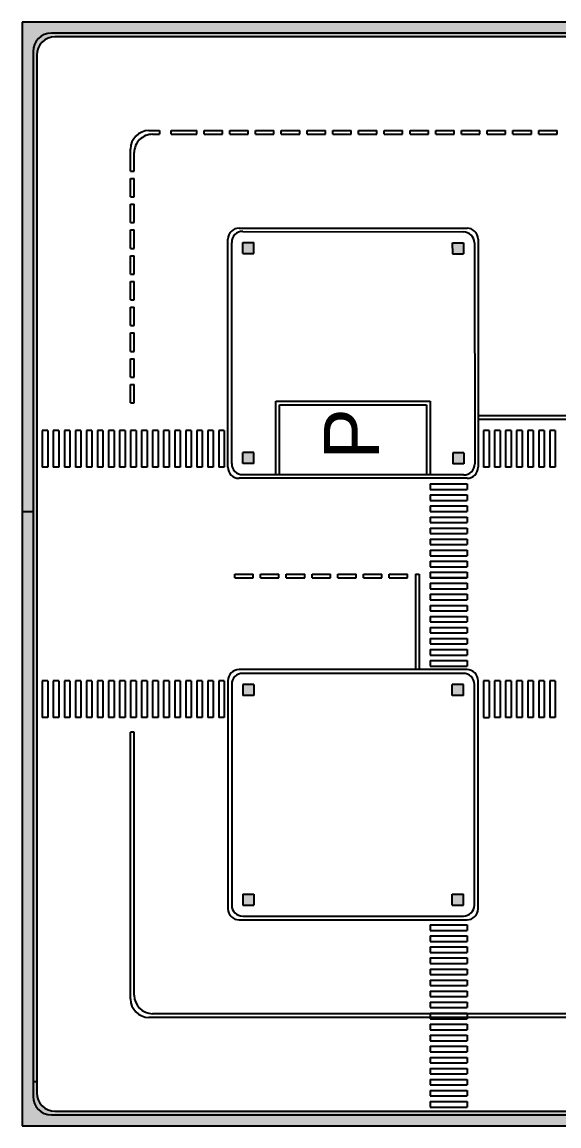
# Model space of a CAD drawing. Header units: centimetres. Extents: x 2952 to 3252, y 1649 to 1949.
# Drawn here: x 2951.9 to 3097.9, y 1649 to 1949 of the extents above; entities that cross this region are included whole.
import ezdxf

# ---------------------------------------------------------------- set-up
doc = ezdxf.new("R2010")
doc.units = ezdxf.units.CM
doc.layers.get('0').update_dxf_attribs({"color": 255})
doc.layers.get('Defpoints').update_dxf_attribs({"color": 255})
doc.styles.get("Standard").update_dxf_attribs({"font": 'arial.ttf'})

msp = doc.modelspace()

# ---------------------------------------------------------------- hatches: boundary and pattern name
at = {"layer": 'Defpoints', "true_color": 0x505050}
h = msp.add_hatch(color=251, dxfattribs=at)
h.dxf.hatch_style = 1
h.paths.add_polyline_path([(2959.88, 1948.97), (2951.88, 1948.97), (2951.88, 1939.97), (2954.88, 1939.97), (2954.88, 1940.97, -0.414214), (2959.88, 1945.97)])
h = msp.add_hatch(color=251, dxfattribs=at)
h.dxf.hatch_style = 1
h.paths.add_polyline_path([(3243.88, 1948.97), (3102.66, 1948.97), (3102.66, 1945.97), (3243.88, 1945.97)])
h.paths.add_polyline_path([(3251.88, 1948.97), (3243.88, 1948.97), (3243.88, 1945.97, -0.414214), (3248.88, 1940.97), (3248.88, 1939.97), (3251.88, 1939.97)])
h.paths.add_polyline_path([(3102.66, 1948.97), (2959.88, 1948.97), (2959.88, 1945.97), (3102.66, 1945.97)])
at = {"layer": 'Defpoints', "true_color": 0xffffff}
h = msp.add_hatch(color=7, dxfattribs=at)
h.dxf.hatch_style = 1
h.paths.add_polyline_path([(3248.88, 1656.97), (3248.88, 1657.97), (3247.88, 1657.97, -0.414214), (3242.88, 1652.97), (2960.88, 1652.97, -0.414214), (2955.88, 1657.97), (2955.88, 1661.02), (2954.88, 1661.02), (2954.88, 1656.97, 0.414214), (2959.88, 1651.97), (3243.88, 1651.97, 0.414214)])
h.paths.add_polyline_path([(2955.88, 1939.97), (2954.88, 1939.97), (2954.88, 1661.02), (2955.88, 1661.02)])
h.paths.add_polyline_path([(2959.88, 1944.87), (2959.88, 1945.97, 0.414214), (2954.88, 1940.97), (2954.88, 1939.97), (2955.88, 1939.97, -0.356394)])
h.paths.add_polyline_path([(3243.88, 1945.97), (2959.88, 1945.97), (2959.88, 1944.87, -0.050382), (2960.88, 1944.97), (3242.88, 1944.97, -0.050382), (3243.88, 1944.87)])
h.paths.add_polyline_path([(3243.88, 1945.97), (3243.88, 1944.87, -0.356394), (3247.88, 1939.97), (3248.88, 1939.97), (3248.88, 1940.97, 0.414214)])
at = {"layer": 'Defpoints', "true_color": 0x505050}
h = msp.add_hatch(color=251, dxfattribs=at)
h.dxf.hatch_style = 1
h.paths.add_polyline_path([(3251.88, 1939.97), (3248.88, 1939.97), (3248.88, 1800.96), (3251.88, 1800.96)])
h.paths.add_polyline_path([(3251.88, 1800.96), (3248.88, 1800.96), (3248.88, 1659.48), (3251.88, 1659.48)])
h.paths.add_polyline_path([(2954.88, 1939.97), (2951.88, 1939.97), (2951.88, 1815.92), (2954.88, 1815.92)])
h = msp.add_hatch(color=251, dxfattribs=at)
h.dxf.hatch_style = 1
h.paths.add_polyline_path([(3014.88, 1889.08), (3011.88, 1889.08), (3011.88, 1886.08), (3014.88, 1886.08)])
h.paths.add_polyline_path([(3071.88, 1888.97), (3068.88, 1888.98), (3068.89, 1885.98), (3071.89, 1885.97)])
h.paths.add_polyline_path([(3014.88, 1831.97), (3011.88, 1831.97), (3011.88, 1828.97), (3014.88, 1828.97)])
h.paths.add_polyline_path([(3071.99, 1831.88), (3068.99, 1831.9), (3068.99, 1828.9), (3071.99, 1828.88)])
h.paths.add_polyline_path([(3014.88, 1768.97), (3011.88, 1768.97), (3011.88, 1765.97), (3014.88, 1765.97)])
h.paths.add_polyline_path([(3071.88, 1768.97), (3068.88, 1768.97), (3068.88, 1765.97), (3071.88, 1765.97)])
h.paths.add_polyline_path([(3134.88, 1768.97), (3131.88, 1768.97), (3131.88, 1765.97), (3134.88, 1765.97)])
h.paths.add_polyline_path([(3134.88, 1831.97), (3131.88, 1831.97), (3131.88, 1828.97), (3134.88, 1828.97)])
h.paths.add_polyline_path([(3134.88, 1888.97), (3131.88, 1888.97), (3131.88, 1885.97), (3134.88, 1885.97)])
h.paths.add_polyline_path([(3191.88, 1888.97), (3188.88, 1888.97), (3188.88, 1885.97), (3191.88, 1885.97)])
h.paths.add_polyline_path([(3191.88, 1768.97), (3188.88, 1768.97), (3188.88, 1765.97), (3191.88, 1765.97)])
h.paths.add_polyline_path([(3191.88, 1831.97), (3188.88, 1831.97), (3188.88, 1828.97), (3191.88, 1828.97)])
h.paths.add_polyline_path([(3134.88, 1711.97), (3131.88, 1711.97), (3131.88, 1708.97), (3134.88, 1708.97)])
h.paths.add_polyline_path([(3191.88, 1711.97), (3188.88, 1711.97), (3188.88, 1708.97), (3191.88, 1708.97)])
h.paths.add_polyline_path([(3071.88, 1711.97), (3068.88, 1711.97), (3068.88, 1708.97), (3071.88, 1708.97)])
h.paths.add_polyline_path([(3014.88, 1711.97), (3011.88, 1711.97), (3011.88, 1708.97), (3014.88, 1708.97)])
h = msp.add_hatch(color=251, dxfattribs=at)
h.dxf.hatch_style = 1
h.paths.add_polyline_path([(2954.88, 1815.92), (2951.88, 1815.92), (2951.88, 1656.97), (2954.88, 1656.97)])
h = msp.add_hatch(color=251, dxfattribs=at)
h.dxf.hatch_style = 1
h.paths.add_polyline_path([(3251.88, 1659.48), (3248.88, 1659.48), (3248.88, 1656.97, -0.414214), (3243.88, 1651.97), (3242.88, 1651.97), (3242.88, 1648.97), (3251.88, 1648.97)])
h.paths.add_polyline_path([(2954.88, 1656.97), (2951.88, 1656.97), (2951.88, 1648.97), (2960.88, 1648.97), (2960.88, 1651.97), (2959.88, 1651.97, -0.414214)])
h = msp.add_hatch(color=251, dxfattribs=at)
h.dxf.hatch_style = 1
h.paths.add_polyline_path([(3242.88, 1651.97), (3102.77, 1651.97), (3102.77, 1648.97), (3242.88, 1648.97)])
h.paths.add_polyline_path([(3102.77, 1651.97), (2960.88, 1651.97), (2960.88, 1648.97), (3102.77, 1648.97)])

# ---------------------------------------------------------------- linework, layer by layer
for p, q in [((2951.88, 1948.97), (2951.88, 1648.97)), ((3251.88, 1948.97), (2951.88, 1948.97)), ((3243.88, 1945.97), (2959.88, 1945.97)), ((3242.88, 1944.97), (2960.88, 1944.97)), ((2954.88, 1940.97), (2954.88, 1656.97)), ((2955.88, 1939.97), (2955.88, 1657.97)), ((3010.88, 1892.97), (3072.88, 1892.97)), ((3010.88, 1892.97), (3072.88, 1892.97)), ((3011.89, 1892.08), (3071.89, 1891.97)), ((3007.88, 1827.97), (3007.88, 1889.97)), ((3008.88, 1828.97), (3008.88, 1889.08)), ((3011.88, 1889.08), (3014.88, 1889.08)), ((3011.88, 1889.08), (3014.88, 1889.08)), ((3011.88, 1886.08), (3011.88, 1889.08)), ((3014.88, 1886.08), (3014.88, 1889.08)), ((3068.88, 1888.97), (3068.89, 1885.98)), ((3068.89, 1888.98), (3071.88, 1888.97)), ((3071.88, 1888.97), (3071.89, 1885.99)), ((3074.88, 1888.98), (3074.99, 1828.88)), ((3075.88, 1889.97), (3075.88, 1827.97)), ((3011.88, 1886.08), (3014.88, 1886.08)), ((3011.88, 1886.08), (3014.88, 1886.08)), ((3068.89, 1885.98), (3071.88, 1885.97)), ((3068.89, 1885.98), (3071.88, 1885.97)), ((3020.88, 1825.97), (3020.88, 1845.97)), ((3020.88, 1845.97), (3062.88, 1845.97)), ((3062.88, 1845.97), (3062.88, 1825.89)), ((3021.88, 1825.97), (3021.88, 1844.97)), ((3021.88, 1844.97), (3061.88, 1844.97)), ((3061.88, 1844.97), (3061.88, 1825.89)), ((3102.38, 1841.97), (3075.88, 1841.97)), ((3102.38, 1840.97), (3075.88, 1840.97)), ((2958.88, 1837.97), (2957.38, 1837.97)), ((2961.88, 1837.97), (2960.38, 1837.97)), ((2964.88, 1837.97), (2963.38, 1837.97)), ((2967.88, 1837.97), (2966.38, 1837.97)), ((2970.88, 1837.97), (2969.38, 1837.97)), ((2973.88, 1837.97), (2972.38, 1837.97)), ((2976.88, 1837.97), (2975.38, 1837.97)), ((2979.88, 1837.97), (2978.38, 1837.97)), ((2982.88, 1837.97), (2981.38, 1837.97)), ((2985.88, 1837.97), (2984.38, 1837.97)), ((2988.88, 1837.97), (2987.38, 1837.97)), ((2991.88, 1837.97), (2990.38, 1837.97)), ((2994.88, 1837.97), (2993.38, 1837.97)), ((2997.88, 1837.97), (2996.38, 1837.97)), ((3000.88, 1837.97), (2999.38, 1837.97)), ((3003.88, 1837.97), (3002.38, 1837.97)), ((3006.88, 1837.97), (3005.38, 1837.97)), ((3078.88, 1837.97), (3077.38, 1837.97)), ((3081.88, 1837.97), (3080.38, 1837.97)), ((3084.88, 1837.97), (3083.38, 1837.97)), ((3087.88, 1837.97), (3086.38, 1837.97)), ((3090.88, 1837.97), (3089.38, 1837.97)), ((3093.88, 1837.97), (3092.38, 1837.97)), ((3096.88, 1837.97), (3095.38, 1837.97)), ((3011.88, 1828.97), (3011.88, 1831.97)), ((3014.88, 1831.97), (3011.88, 1831.97)), ((3011.88, 1828.97), (3011.88, 1831.97)), ((3014.88, 1828.97), (3014.88, 1831.97)), ((3014.88, 1828.97), (3014.88, 1831.97)), ((3072.02, 1831.88), (3068.99, 1831.9)), ((3068.99, 1831.9), (3068.99, 1828.87)), ((3071.99, 1831.88), (3071.99, 1828.88)), ((2958.88, 1827.97), (2957.38, 1827.97)), ((2961.88, 1827.97), (2960.38, 1827.97)), ((2964.88, 1827.97), (2963.38, 1827.97)), ((2967.88, 1827.97), (2966.38, 1827.97)), ((2970.88, 1827.97), (2969.38, 1827.97)), ((2973.88, 1827.97), (2972.38, 1827.97)), ((2976.88, 1827.97), (2975.38, 1827.97)), ((2979.88, 1827.97), (2978.38, 1827.97)), ((2982.88, 1827.97), (2981.38, 1827.97)), ((2985.88, 1827.97), (2984.38, 1827.97)), ((2988.88, 1827.97), (2987.38, 1827.97)), ((2991.88, 1827.97), (2990.38, 1827.97)), ((2994.88, 1827.97), (2993.38, 1827.97)), ((2997.88, 1827.97), (2996.38, 1827.97)), ((3000.88, 1827.97), (2999.38, 1827.97)), ((3003.88, 1827.97), (3002.38, 1827.97)), ((3006.88, 1827.97), (3005.38, 1827.97)), ((3014.88, 1828.97), (3011.88, 1828.97)), ((3071.99, 1828.88), (3068.99, 1828.9)), ((3078.88, 1827.97), (3077.38, 1827.97)), ((3081.88, 1827.97), (3080.38, 1827.97)), ((3084.88, 1827.97), (3083.38, 1827.97)), ((3087.88, 1827.97), (3086.38, 1827.97)), ((3090.88, 1827.97), (3089.38, 1827.97)), ((3093.88, 1827.97), (3092.38, 1827.97)), ((3096.88, 1827.97), (3095.38, 1827.97)), ((3072.88, 1824.97), (3010.88, 1824.97)), ((3071.97, 1825.88), (3011.88, 1825.96)), ((3062.88, 1823.45), (3062.88, 1821.95)), ((3072.88, 1823.45), (3072.88, 1821.95)), ((3062.88, 1820.45), (3062.88, 1818.95)), ((3072.88, 1820.45), (3072.88, 1818.95)), ((3062.88, 1817.45), (3062.88, 1815.95)), ((3072.88, 1817.45), (3072.88, 1815.95)), ((3062.88, 1814.45), (3062.88, 1812.95)), ((3072.88, 1814.45), (3072.88, 1812.95)), ((3062.88, 1811.45), (3062.88, 1809.95)), ((3072.88, 1811.45), (3072.88, 1809.95)), ((3062.88, 1808.45), (3062.88, 1806.95)), ((3072.88, 1808.45), (3072.88, 1806.95)), ((3062.88, 1805.45), (3062.88, 1803.95)), ((3072.88, 1805.45), (3072.88, 1803.95)), ((3062.88, 1802.45), (3062.88, 1800.95)), ((3072.88, 1802.45), (3072.88, 1800.95)), ((3058.88, 1798.93), (3058.88, 1772.97)), ((3059.88, 1798.93), (3059.88, 1772.97)), ((3062.88, 1799.45), (3062.88, 1797.95)), ((3072.88, 1797.97), (3062.88, 1797.97)), ((3072.88, 1799.45), (3072.88, 1797.95)), ((3062.88, 1796.45), (3062.88, 1794.95)), ((3072.88, 1796.45), (3072.88, 1794.95)), ((3062.88, 1793.45), (3062.88, 1791.95)), ((3072.88, 1793.45), (3072.88, 1791.95)), ((3062.88, 1790.45), (3062.88, 1788.95)), ((3072.88, 1790.45), (3072.88, 1788.95)), ((3062.88, 1787.45), (3062.88, 1785.95)), ((3072.88, 1787.45), (3072.88, 1785.95)), ((3062.88, 1784.45), (3062.88, 1782.95)), ((3072.88, 1784.45), (3072.88, 1782.95)), ((3062.88, 1781.45), (3062.88, 1779.95)), ((3072.88, 1781.45), (3072.88, 1779.95)), ((3062.88, 1778.45), (3062.88, 1776.95)), ((3072.88, 1778.45), (3072.88, 1776.95)), ((3062.88, 1775.45), (3062.88, 1773.95)), ((3072.88, 1775.45), (3072.88, 1773.95)), ((3072.88, 1772.97), (3010.88, 1772.97)), ((3071.88, 1771.97), (3011.88, 1771.97)), ((2958.88, 1769.97), (2957.38, 1769.97)), ((2961.88, 1769.97), (2960.38, 1769.97)), ((2964.88, 1769.97), (2963.38, 1769.97)), ((2967.88, 1769.97), (2966.38, 1769.97)), ((2970.88, 1769.97), (2969.38, 1769.97)), ((2973.88, 1769.97), (2972.38, 1769.97)), ((2976.88, 1769.97), (2975.38, 1769.97)), ((2979.88, 1769.97), (2978.38, 1769.97)), ((2982.88, 1769.97), (2981.38, 1769.97)), ((2985.88, 1769.97), (2984.38, 1769.97)), ((2988.88, 1769.97), (2987.38, 1769.97)), ((2991.88, 1769.97), (2990.38, 1769.97)), ((2994.88, 1769.97), (2993.38, 1769.97)), ((2997.88, 1769.97), (2996.38, 1769.97)), ((3000.88, 1769.97), (2999.38, 1769.97)), ((3003.88, 1769.97), (3002.38, 1769.97)), ((3006.88, 1769.97), (3005.38, 1769.97)), ((3007.88, 1769.97), (3007.88, 1707.97)), ((3008.88, 1768.97), (3008.88, 1708.97)), ((3011.88, 1768.97), (3011.88, 1765.97)), ((3014.88, 1768.97), (3011.88, 1768.97)), ((3014.88, 1768.97), (3014.88, 1765.97)), ((3071.88, 1768.97), (3068.88, 1768.97)), ((3068.88, 1765.97), (3068.88, 1768.97)), ((3068.88, 1765.97), (3068.88, 1768.97)), ((3071.88, 1768.97), (3068.88, 1768.97)), ((3071.88, 1765.97), (3071.88, 1768.97)), ((3071.88, 1765.97), (3071.88, 1768.97)), ((3074.88, 1708.97), (3074.88, 1768.97)), ((3075.88, 1707.97), (3075.88, 1769.97)), ((3078.88, 1769.97), (3077.38, 1769.97)), ((3081.88, 1769.97), (3080.38, 1769.97)), ((3084.88, 1769.97), (3083.38, 1769.97)), ((3087.88, 1769.97), (3086.38, 1769.97)), ((3090.88, 1769.97), (3089.38, 1769.97)), ((3093.88, 1769.97), (3092.38, 1769.97)), ((3096.88, 1769.97), (3095.38, 1769.97)), ((3014.88, 1765.97), (3011.88, 1765.97)), ((3071.88, 1765.97), (3068.88, 1765.97)), ((3071.88, 1765.97), (3068.88, 1765.97)), ((2958.88, 1759.97), (2957.38, 1759.97)), ((2961.88, 1759.97), (2960.38, 1759.97)), ((2964.88, 1759.97), (2963.38, 1759.97)), ((2967.88, 1759.97), (2966.38, 1759.97)), ((2970.88, 1759.97), (2969.38, 1759.97)), ((2973.88, 1759.97), (2972.38, 1759.97)), ((2976.88, 1759.97), (2975.38, 1759.97)), ((2979.88, 1759.97), (2978.38, 1759.97)), ((2982.88, 1759.97), (2981.38, 1759.97)), ((2985.88, 1759.97), (2984.38, 1759.97)), ((2988.88, 1759.97), (2987.38, 1759.97)), ((2991.88, 1759.97), (2990.38, 1759.97)), ((2994.88, 1759.97), (2993.38, 1759.97)), ((2997.88, 1759.97), (2996.38, 1759.97)), ((3000.88, 1759.97), (2999.38, 1759.97)), ((3003.88, 1759.97), (3002.38, 1759.97)), ((3006.88, 1759.97), (3005.38, 1759.97)), ((3081.88, 1759.97), (3080.38, 1759.97)), ((3084.88, 1759.97), (3083.38, 1759.97)), ((3087.88, 1759.97), (3086.38, 1759.97)), ((3090.88, 1759.97), (3089.38, 1759.97)), ((3093.88, 1759.97), (3092.38, 1759.97)), ((3096.88, 1759.97), (3095.38, 1759.97)), ((2982.38, 1755.97), (2981.38, 1755.97)), ((3011.88, 1711.97), (3014.88, 1711.97)), ((3011.88, 1711.97), (3011.88, 1708.97)), ((3014.88, 1711.97), (3014.88, 1708.97)), ((3068.88, 1708.97), (3068.88, 1711.97)), ((3068.88, 1711.97), (3071.88, 1711.97)), ((3071.88, 1708.97), (3071.88, 1711.97)), ((3011.88, 1708.97), (3014.88, 1708.97)), ((3068.88, 1708.97), (3071.88, 1708.97)), ((3010.88, 1704.97), (3072.88, 1704.97)), ((3011.88, 1705.97), (3071.88, 1705.97)), ((3062.88, 1703.61), (3062.88, 1702.11)), ((3072.88, 1703.61), (3072.88, 1702.11)), ((3062.88, 1700.61), (3062.88, 1699.11)), ((3072.88, 1700.61), (3072.88, 1699.11)), ((3062.88, 1697.61), (3062.88, 1696.11)), ((3072.88, 1697.61), (3072.88, 1696.11)), ((3062.88, 1694.61), (3062.88, 1693.11)), ((3072.88, 1694.61), (3072.88, 1693.11)), ((3062.88, 1691.61), (3062.88, 1690.11)), ((3072.88, 1691.61), (3072.88, 1690.11)), ((3062.88, 1688.61), (3062.88, 1687.11)), ((3072.88, 1688.61), (3072.88, 1687.11)), ((3062.88, 1685.61), (3062.88, 1684.11)), ((3072.88, 1685.61), (3072.88, 1684.11)), ((3062.88, 1682.61), (3062.88, 1681.11)), ((3072.88, 1682.61), (3072.88, 1681.11)), ((3062.88, 1679.61), (3062.88, 1678.11)), ((3072.88, 1678.13), (3062.88, 1678.13)), ((3072.88, 1679.61), (3072.88, 1678.11)), ((3062.88, 1676.61), (3062.88, 1675.11)), ((3072.88, 1676.61), (3072.88, 1675.11)), ((3062.88, 1673.61), (3062.88, 1672.11)), ((3072.88, 1673.61), (3072.88, 1672.11)), ((3062.88, 1670.61), (3062.88, 1669.11)), ((3072.88, 1670.61), (3072.88, 1669.11)), ((3062.88, 1667.61), (3062.88, 1666.11)), ((3072.88, 1667.61), (3072.88, 1666.11)), ((3062.88, 1664.61), (3062.88, 1663.11)), ((3072.88, 1664.61), (3072.88, 1663.11)), ((3062.88, 1661.61), (3062.88, 1660.11)), ((3072.88, 1661.61), (3072.88, 1660.11)), ((3062.88, 1658.61), (3062.88, 1657.11)), ((3072.88, 1658.61), (3072.88, 1657.11)), ((3062.88, 1655.61), (3062.88, 1654.11)), ((3072.88, 1655.61), (3072.88, 1654.11)), ((2959.88, 1651.97), (3243.88, 1651.97)), ((2960.88, 1652.97), (3242.88, 1652.97)), ((2951.88, 1648.97), (3251.88, 1648.97))]:
    msp.add_line(p, q)
for centre, radius, start, end in [((2959.88, 1940.97), 5, 90, 180), ((2960.88, 1939.97), 5, 90, 180), ((3010.88, 1889.97), 3, 90, 180), ((3011.88, 1889.08), 3, 89.8949, 179.9965), ((3071.88, 1888.97), 3, 0.1051, 89.8949), ((3072.88, 1889.97), 3, 0, 90), ((3010.88, 1827.97), 3, 180, 270), ((3011.88, 1828.97), 3, 179.9965, 270), ((3071.99, 1828.88), 3, 269.4703, 0.1051), ((3072.88, 1827.97), 3, 270, 0), ((3010.88, 1769.97), 3, 90, 180), ((3011.88, 1768.97), 3, 90, 180), ((3071.88, 1768.97), 3, 360, 90), ((3072.88, 1769.97), 3, 0, 90), ((3010.88, 1707.97), 3, 180, 270), ((3011.88, 1708.97), 3, 180, 270), ((3071.88, 1708.97), 3, 270, 360), ((3072.88, 1707.97), 3, 270, 0), ((2959.88, 1656.97), 5, 180, 270), ((2960.88, 1657.97), 5, 180, 270)]:
    msp.add_arc(centre, radius, start, end)
at = {"layer": 'Defpoints', "color": 31, "true_color": 0xfecc66}
for p, q in [((2986.38, 1919.47), (2989.27, 1919.47)), ((2987.38, 1918.48), (2989.27, 1918.48)), ((2989.27, 1919.47), (2989.27, 1918.48)), ((2992.39, 1918.48), (2992.39, 1919.47)), ((2992.39, 1919.47), (2999.38, 1919.47)), ((2992.39, 1918.48), (2999.38, 1918.48)), ((2999.38, 1918.48), (2999.38, 1919.47)), ((3001.38, 1918.48), (3001.38, 1919.47)), ((3001.38, 1919.47), (3006.38, 1919.47)), ((3001.38, 1918.48), (3006.38, 1918.48)), ((3006.38, 1918.48), (3006.38, 1919.47)), ((3008.38, 1918.48), (3008.38, 1919.47)), ((3008.38, 1919.47), (3013.38, 1919.47)), ((3008.38, 1918.48), (3013.38, 1918.48)), ((3013.38, 1918.48), (3013.38, 1919.47)), ((3015.38, 1918.48), (3015.38, 1919.47)), ((3015.38, 1919.47), (3020.38, 1919.47)), ((3015.38, 1918.48), (3020.38, 1918.48)), ((3020.38, 1918.48), (3020.38, 1919.47)), ((3022.38, 1918.48), (3022.38, 1919.47)), ((3022.38, 1919.47), (3027.38, 1919.47)), ((3022.38, 1918.48), (3027.38, 1918.48)), ((3027.38, 1918.48), (3027.38, 1919.47)), ((3029.38, 1918.48), (3029.38, 1919.47)), ((3029.38, 1919.47), (3034.38, 1919.47)), ((3029.38, 1918.48), (3034.38, 1918.48)), ((3034.38, 1918.48), (3034.38, 1919.47)), ((3036.38, 1918.48), (3036.38, 1919.47)), ((3036.38, 1919.47), (3041.38, 1919.47)), ((3036.38, 1918.48), (3041.38, 1918.48)), ((3041.38, 1918.48), (3041.38, 1919.47)), ((3043.38, 1918.48), (3043.38, 1919.47)), ((3043.38, 1919.47), (3048.38, 1919.47)), ((3043.38, 1918.48), (3048.38, 1918.48)), ((3048.38, 1918.48), (3048.38, 1919.47)), ((3050.38, 1918.48), (3050.38, 1919.47)), ((3050.38, 1919.47), (3055.38, 1919.47)), ((3050.38, 1918.48), (3055.38, 1918.48)), ((3055.38, 1918.48), (3055.38, 1919.47)), ((3057.38, 1918.48), (3057.38, 1919.47)), ((3057.38, 1919.47), (3062.38, 1919.47)), ((3057.38, 1918.48), (3062.38, 1918.48)), ((3062.38, 1918.48), (3062.38, 1919.47)), ((3064.38, 1918.48), (3064.38, 1919.47)), ((3064.38, 1919.47), (3069.38, 1919.47)), ((3064.38, 1918.48), (3069.38, 1918.48)), ((3069.38, 1918.48), (3069.38, 1919.47)), ((3071.38, 1918.48), (3071.38, 1919.47)), ((3071.38, 1919.47), (3076.38, 1919.47)), ((3071.38, 1918.48), (3076.38, 1918.48)), ((3076.38, 1918.48), (3076.38, 1919.47)), ((3078.38, 1918.48), (3078.38, 1919.47)), ((3078.38, 1919.47), (3083.38, 1919.47)), ((3078.38, 1918.48), (3083.38, 1918.48)), ((3083.38, 1918.48), (3083.38, 1919.47)), ((3085.38, 1918.48), (3085.38, 1919.47)), ((3085.38, 1919.47), (3090.38, 1919.47)), ((3085.38, 1918.48), (3090.38, 1918.48)), ((3090.38, 1918.48), (3090.38, 1919.47)), ((3092.38, 1918.48), (3092.38, 1919.47)), ((3092.38, 1919.47), (3097.38, 1919.47)), ((3092.38, 1918.48), (3097.38, 1918.48)), ((3097.38, 1918.48), (3097.38, 1919.47)), ((2981.38, 1908.47), (2981.38, 1914.47)), ((2982.38, 1908.47), (2982.38, 1913.48)), ((2981.38, 1908.47), (2982.38, 1908.47)), ((2981.38, 1906.47), (2982.38, 1906.47)), ((2981.38, 1901.47), (2981.38, 1906.47)), ((2982.38, 1901.47), (2982.38, 1906.47)), ((2981.38, 1901.47), (2982.38, 1901.47)), ((2981.38, 1899.47), (2982.38, 1899.47)), ((2981.38, 1894.47), (2981.38, 1899.47)), ((2982.38, 1894.47), (2982.38, 1899.47)), ((2981.38, 1894.47), (2982.38, 1894.47)), ((2981.38, 1892.47), (2982.38, 1892.47)), ((2981.38, 1887.47), (2981.38, 1892.47)), ((2982.38, 1887.47), (2982.38, 1892.47)), ((2981.38, 1887.47), (2982.38, 1887.47)), ((2981.38, 1885.47), (2982.38, 1885.47)), ((2981.38, 1880.47), (2981.38, 1885.47)), ((2982.38, 1880.47), (2982.38, 1885.47)), ((2981.38, 1880.47), (2982.38, 1880.47)), ((2981.38, 1878.47), (2982.38, 1878.47)), ((2981.38, 1873.47), (2981.38, 1878.47)), ((2982.38, 1873.47), (2982.38, 1878.47)), ((2981.38, 1873.47), (2982.38, 1873.47)), ((2981.38, 1871.47), (2982.38, 1871.47)), ((2981.38, 1866.47), (2981.38, 1871.47)), ((2982.38, 1866.47), (2982.38, 1871.47)), ((2981.38, 1866.47), (2982.38, 1866.47)), ((2981.38, 1864.47), (2982.38, 1864.47)), ((2981.38, 1859.47), (2981.38, 1864.47)), ((2982.38, 1859.47), (2982.38, 1864.47)), ((2981.38, 1859.47), (2982.38, 1859.47)), ((2981.38, 1857.47), (2982.38, 1857.47)), ((2981.38, 1852.47), (2981.38, 1857.47)), ((2982.38, 1852.47), (2982.38, 1857.47)), ((2981.38, 1852.47), (2982.38, 1852.47)), ((2981.38, 1845.47), (2981.38, 1850.47)), ((2981.38, 1850.47), (2982.38, 1850.47)), ((2982.38, 1845.47), (2982.38, 1850.47)), ((2981.38, 1845.47), (2982.38, 1845.47)), ((2981.38, 1683.47), (2981.38, 1755.97)), ((2982.38, 1684.47), (2982.38, 1755.97)), ((3217.38, 1678.47), (2986.38, 1678.47)), ((3216.38, 1679.47), (2987.38, 1679.47))]:
    msp.add_line(p, q, dxfattribs=at)
at = {"layer": 'Defpoints'}
for p, q in [((2955.88, 1837.97), (2955.88, 1827.97)), ((2957.38, 1837.97), (2957.38, 1827.97)), ((2958.88, 1837.97), (2958.88, 1827.97)), ((2960.38, 1837.97), (2960.38, 1827.97)), ((2961.88, 1837.97), (2961.88, 1827.97)), ((2963.38, 1837.97), (2963.38, 1827.97)), ((2964.88, 1837.97), (2964.88, 1827.97)), ((2966.38, 1837.97), (2966.38, 1827.97)), ((2967.88, 1837.97), (2967.88, 1827.97)), ((2969.38, 1837.97), (2969.38, 1827.97)), ((2970.88, 1837.97), (2970.88, 1827.97)), ((2972.38, 1837.97), (2972.38, 1827.97)), ((2973.88, 1837.97), (2973.88, 1827.97)), ((2975.38, 1837.97), (2975.38, 1827.97)), ((2976.88, 1837.97), (2976.88, 1827.97)), ((2978.38, 1837.97), (2978.38, 1827.97)), ((2979.88, 1837.97), (2979.88, 1827.97)), ((2981.38, 1837.97), (2981.38, 1827.97)), ((2982.88, 1837.97), (2982.88, 1827.97)), ((2984.38, 1837.97), (2984.38, 1827.97)), ((2985.88, 1837.97), (2985.88, 1827.97)), ((2987.38, 1837.97), (2987.38, 1827.97)), ((2988.88, 1837.97), (2988.88, 1827.97)), ((2990.38, 1837.97), (2990.38, 1827.97)), ((2991.88, 1837.97), (2991.88, 1827.97)), ((2993.38, 1837.97), (2993.38, 1827.97)), ((2994.88, 1837.97), (2994.88, 1827.97)), ((2996.38, 1837.97), (2996.38, 1827.97)), ((2997.88, 1837.97), (2997.88, 1827.97)), ((2999.38, 1837.97), (2999.38, 1827.97)), ((3000.88, 1837.97), (3000.88, 1827.97)), ((3002.38, 1837.97), (3002.38, 1827.97)), ((3003.88, 1837.97), (3003.88, 1827.97)), ((3005.38, 1837.97), (3005.38, 1827.97)), ((3006.88, 1837.97), (3006.88, 1827.97)), ((3077.38, 1837.97), (3077.38, 1827.97)), ((3078.88, 1837.97), (3078.88, 1827.97)), ((3080.38, 1837.97), (3080.38, 1827.97)), ((3081.88, 1837.97), (3081.88, 1827.97)), ((3083.38, 1837.97), (3083.38, 1827.97)), ((3084.88, 1837.97), (3084.88, 1827.97)), ((3086.38, 1837.97), (3086.38, 1827.97)), ((3087.88, 1837.97), (3087.88, 1827.97)), ((3089.38, 1837.97), (3089.38, 1827.97)), ((3090.88, 1837.97), (3090.88, 1827.97)), ((3092.38, 1837.97), (3092.38, 1827.97)), ((3093.88, 1837.97), (3093.88, 1827.97)), ((3095.38, 1837.97), (3095.38, 1827.97)), ((3096.88, 1837.97), (3096.88, 1827.97)), ((3062.88, 1823.45), (3072.88, 1823.45)), ((3062.88, 1821.95), (3072.88, 1821.95)), ((3062.88, 1820.45), (3072.88, 1820.45)), ((3062.88, 1818.95), (3072.88, 1818.95)), ((2951.88, 1815.92), (2954.88, 1815.92)), ((3062.88, 1817.45), (3072.88, 1817.45)), ((3062.88, 1815.95), (3072.88, 1815.95)), ((3062.88, 1814.45), (3072.88, 1814.45)), ((3062.88, 1812.95), (3072.88, 1812.95)), ((3062.88, 1811.45), (3072.88, 1811.45)), ((3062.88, 1809.95), (3072.88, 1809.95)), ((3062.88, 1808.45), (3072.88, 1808.45)), ((3062.88, 1806.95), (3072.88, 1806.95)), ((3062.88, 1805.45), (3072.88, 1805.45)), ((3062.88, 1803.95), (3072.88, 1803.95)), ((3062.88, 1802.45), (3072.88, 1802.45)), ((3062.88, 1800.95), (3072.88, 1800.95)), ((3009.74, 1798.93), (3014.74, 1798.93)), ((3009.74, 1797.95), (3009.74, 1798.93)), ((3009.74, 1797.95), (3014.74, 1797.95)), ((3014.74, 1797.95), (3014.74, 1798.93)), ((3016.74, 1798.93), (3021.74, 1798.93)), ((3016.74, 1797.95), (3016.74, 1798.93)), ((3016.74, 1797.95), (3021.74, 1797.94)), ((3021.74, 1797.94), (3021.74, 1798.93)), ((3023.74, 1798.93), (3028.74, 1798.93)), ((3023.74, 1797.95), (3023.74, 1798.93)), ((3023.74, 1797.95), (3028.74, 1797.95)), ((3028.74, 1797.95), (3028.74, 1798.93)), ((3030.74, 1798.93), (3035.74, 1798.93)), ((3030.74, 1797.95), (3030.74, 1798.93)), ((3030.74, 1797.95), (3035.74, 1797.94)), ((3035.74, 1797.94), (3035.74, 1798.93)), ((3037.74, 1798.93), (3042.74, 1798.93)), ((3037.74, 1797.94), (3037.74, 1798.93)), ((3037.74, 1797.94), (3042.74, 1797.94)), ((3042.74, 1797.94), (3042.74, 1798.93)), ((3044.74, 1798.93), (3049.74, 1798.93)), ((3044.74, 1797.94), (3044.74, 1798.93)), ((3044.74, 1797.94), (3049.74, 1797.94)), ((3049.74, 1797.94), (3049.74, 1798.93)), ((3051.74, 1798.93), (3056.74, 1798.93)), ((3051.74, 1797.94), (3051.74, 1798.93)), ((3051.74, 1797.94), (3056.74, 1797.94)), ((3056.74, 1797.94), (3056.74, 1798.93)), ((3058.88, 1798.93), (3059.88, 1798.93)), ((3062.88, 1799.45), (3072.88, 1799.45)), ((3062.88, 1797.95), (3072.88, 1797.95)), ((3062.88, 1796.45), (3072.88, 1796.45)), ((3062.88, 1794.95), (3072.88, 1794.95)), ((3062.88, 1793.45), (3072.88, 1793.45)), ((3062.88, 1791.95), (3072.88, 1791.95)), ((3062.88, 1790.45), (3072.88, 1790.45)), ((3062.88, 1788.95), (3072.88, 1788.95)), ((3062.88, 1787.45), (3072.88, 1787.45)), ((3062.88, 1785.95), (3072.88, 1785.95)), ((3062.88, 1784.45), (3072.88, 1784.45)), ((3062.88, 1782.95), (3072.88, 1782.95)), ((3062.88, 1781.45), (3072.88, 1781.45)), ((3062.88, 1779.95), (3072.88, 1779.95)), ((3062.88, 1778.45), (3072.88, 1778.45)), ((3062.88, 1776.95), (3072.88, 1776.95)), ((3062.88, 1775.45), (3072.88, 1775.45)), ((3062.88, 1773.95), (3072.88, 1773.95)), ((2957.38, 1769.97), (2957.38, 1759.97)), ((2958.88, 1769.97), (2958.88, 1759.97)), ((2960.38, 1769.97), (2960.38, 1759.97)), ((2961.88, 1769.97), (2961.88, 1759.97)), ((2963.38, 1769.97), (2963.38, 1759.97)), ((2964.88, 1769.97), (2964.88, 1759.97)), ((2966.38, 1769.97), (2966.38, 1759.97)), ((2967.88, 1769.97), (2967.88, 1759.97)), ((2969.38, 1769.97), (2969.38, 1759.97)), ((2970.88, 1769.97), (2970.88, 1759.97)), ((2972.38, 1769.97), (2972.38, 1759.97)), ((2973.88, 1769.97), (2973.88, 1759.97)), ((2975.38, 1769.97), (2975.38, 1759.97)), ((2976.88, 1769.97), (2976.88, 1759.97)), ((2978.38, 1769.97), (2978.38, 1759.97)), ((2979.88, 1769.97), (2979.88, 1759.97)), ((2981.38, 1769.97), (2981.38, 1759.97)), ((2982.88, 1769.97), (2982.88, 1759.97)), ((2984.38, 1769.97), (2984.38, 1759.97)), ((2985.88, 1769.97), (2985.88, 1759.97)), ((2987.38, 1769.97), (2987.38, 1759.97)), ((2988.88, 1769.97), (2988.88, 1759.97)), ((2990.38, 1769.97), (2990.38, 1759.97)), ((2991.88, 1769.97), (2991.88, 1759.97)), ((2993.38, 1769.97), (2993.38, 1759.97)), ((2994.88, 1769.97), (2994.88, 1759.97)), ((2996.38, 1769.97), (2996.38, 1759.97)), ((2997.88, 1769.97), (2997.88, 1759.97)), ((2999.38, 1769.97), (2999.38, 1759.97)), ((3000.88, 1769.97), (3000.88, 1759.97)), ((3002.38, 1769.97), (3002.38, 1759.97)), ((3003.88, 1769.97), (3003.88, 1759.97)), ((3005.38, 1769.97), (3005.38, 1759.97)), ((3006.88, 1769.97), (3006.88, 1759.97)), ((3077.38, 1769.97), (3077.38, 1759.97)), ((3078.88, 1769.97), (3078.88, 1759.97)), ((3080.38, 1769.97), (3080.38, 1759.97)), ((3081.88, 1769.97), (3081.88, 1759.97)), ((3083.38, 1769.97), (3083.38, 1759.97)), ((3084.88, 1769.97), (3084.88, 1759.97)), ((3086.38, 1769.97), (3086.38, 1759.97)), ((3087.88, 1769.97), (3087.88, 1759.97)), ((3089.38, 1769.97), (3089.38, 1759.97)), ((3090.88, 1769.97), (3090.88, 1759.97)), ((3092.38, 1769.97), (3092.38, 1759.97)), ((3093.88, 1769.97), (3093.88, 1759.97)), ((3095.38, 1769.97), (3095.38, 1759.97)), ((3096.88, 1769.97), (3096.88, 1759.97)), ((3077.38, 1759.97), (3078.88, 1759.97)), ((3062.88, 1703.61), (3072.88, 1703.61)), ((3062.88, 1702.11), (3072.88, 1702.11)), ((3062.88, 1700.61), (3072.88, 1700.61)), ((3062.88, 1699.11), (3072.88, 1699.11)), ((3062.88, 1697.61), (3072.88, 1697.61)), ((3062.88, 1696.11), (3072.88, 1696.11)), ((3062.88, 1694.61), (3072.88, 1694.61)), ((3062.88, 1693.11), (3072.88, 1693.11)), ((3062.88, 1691.61), (3072.88, 1691.61)), ((3062.88, 1690.11), (3072.88, 1690.11)), ((3062.88, 1688.61), (3072.88, 1688.61)), ((3062.88, 1687.11), (3072.88, 1687.11)), ((3062.88, 1685.61), (3072.88, 1685.61)), ((3062.88, 1684.11), (3072.88, 1684.11)), ((3062.88, 1682.61), (3072.88, 1682.61)), ((3062.88, 1681.11), (3072.88, 1681.11)), ((3062.88, 1679.61), (3072.88, 1679.61)), ((3062.88, 1678.11), (3072.88, 1678.11)), ((3062.88, 1676.61), (3072.88, 1676.61)), ((3062.88, 1675.11), (3072.88, 1675.11)), ((3062.88, 1673.61), (3072.88, 1673.61)), ((3062.88, 1672.11), (3072.88, 1672.11)), ((3062.88, 1670.61), (3072.88, 1670.61)), ((3062.88, 1669.11), (3072.88, 1669.11)), ((3062.88, 1667.61), (3072.88, 1667.61)), ((3062.88, 1666.11), (3072.88, 1666.11)), ((3062.88, 1664.61), (3072.88, 1664.61)), ((3062.88, 1663.11), (3072.88, 1663.11)), ((2954.88, 1661.02), (2955.88, 1661.02)), ((3062.88, 1661.61), (3072.88, 1661.61)), ((3062.88, 1660.11), (3072.88, 1660.11)), ((3062.88, 1658.61), (3072.88, 1658.61)), ((3062.88, 1657.11), (3072.88, 1657.11)), ((3062.88, 1655.61), (3072.88, 1655.61)), ((3062.88, 1654.11), (3072.88, 1654.11))]:
    msp.add_line(p, q, dxfattribs=at)
at = {"layer": 'Defpoints', "color": 31, "true_color": 0xfecc66}
for centre, start, end in [((2986.38, 1914.47), 90, 180), ((2987.38, 1913.48), 89.9967, 180), ((2986.38, 1683.47), 180, 270), ((2987.38, 1684.47), 180, 270)]:
    msp.add_arc(centre, 5, start, end, dxfattribs=at)

# ---------------------------------------------------------------- texts
at = {"insert": (3033.99, 1825.93), "char_height": 15, "attachment_point": 1, "rotation": 90}
msp.add_mtext_dynamic_manual_height_columns('\\pxqc;{\\C31;\\c6737150;P}', width=22.1996, gutter_width=12.5, heights=[21.34], dxfattribs=at)

doc.saveas('drawing.dxf')
